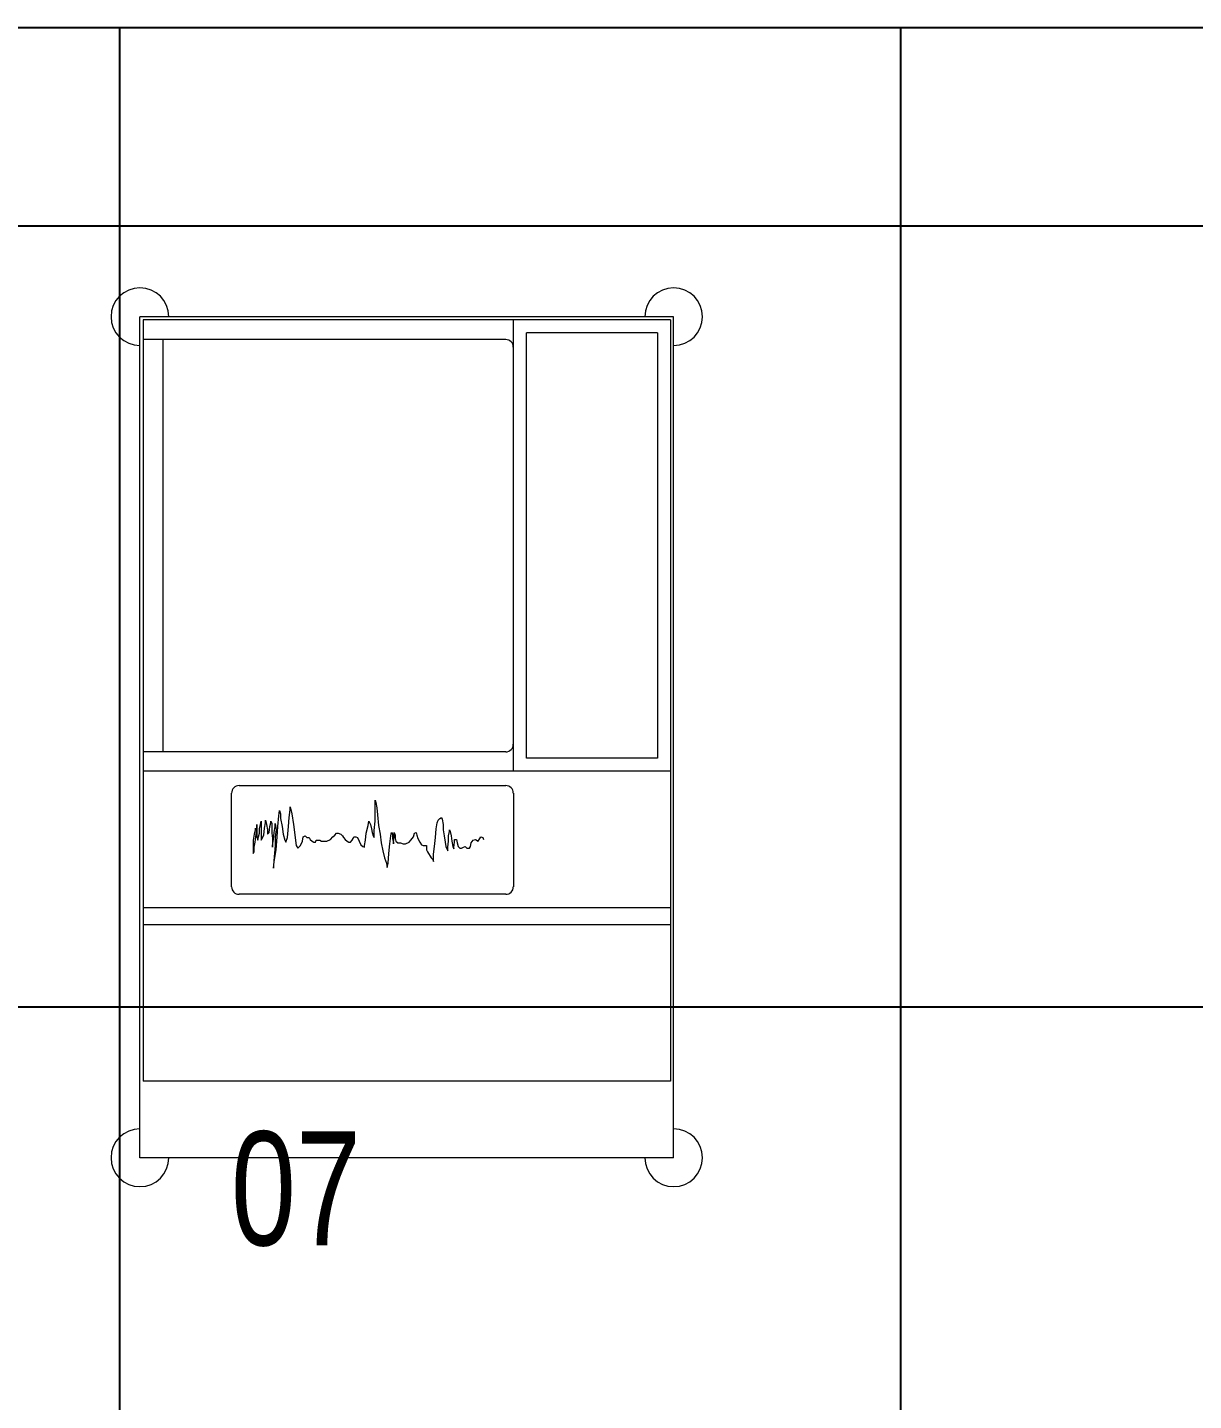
# Model space of a CAD drawing. Header units: inches. Extents: x -246178 to 57169, y -29325 to 19878.
# Drawn here: x 26329 to 27225, y -7503 to -6447 of the extents above; entities that cross this region are included whole.
import ezdxf

# ---------------------------------------------------------------- set-up
doc = ezdxf.new("R2010")
doc.units = ezdxf.units.IN
doc.header["$LTSCALE"] = 25
doc.header["$MEASUREMENT"] = 0
doc.linetypes.add('DASHDOT', pattern=[25.4, 12.7, -6.35, 0, -6.35])
for name, color, linetype, lineweight in [('00-Ground Floor$0$72_EGR_EQP_TAG', 142, 'Continuous', 5), ('00-Ground Floor$0$LOADING', 253, 'Continuous', 5), ('00-Ground Floor$0$Walls', 251, 'Continuous', 5), ('E-LITE-CLNG-CNDT', 6, 'DASHDOT', 35)]:
    doc.layers.add(name, color=color, linetype=linetype, lineweight=lineweight)
doc.layers.add('00-Ground Floor$0$False Ceiling', color=251, linetype='Continuous')
doc.styles.add('00-Ground Floor$0$X3G_ENTITY_257CFD', font='swisscl.ttf', dxfattribs={"height": 200})

# ---------------------------------------------------------------- blocks, each defined once
blk = doc.blocks.new('00-Ground Floor$0$e')
at = {"layer": '00-Ground Floor$0$LOADING'}
for p, q in [((-958747.5, -394300, 0), (-959393.9, -394300, 0)), ((-959393.9, -394300, 0), (-959393.9, -394710, 0)), ((-958747.5, -394300, 0), (-958747.5, -394710, 0)), ((-959391.4, -394302.5, 0), (-958806.4, -394302.5, 0)), ((-959391.4, -394302.5, 0), (-959391.4, -394707.5, 0)), ((-959044.5, -394302.5, 0), (-959044.5, -394707.5, 0)), ((-958939.6, -394302.5, 0), (-958939.6, -394707.5, 0)), ((-958926.4, -394302.5, 0), (-958926.4, -394707.5, 0)), ((-958806.4, -394302.5, 0), (-958806.4, -394707.5, 0)), ((-959381.4, -394312.5, 0), (-959054.5, -394312.5, 0)), ((-959381.4, -394312.5, 0), (-959381.4, -394413.1, 0)), ((-959054.5, -394312.5, 0), (-959054.5, -394413.1, 0)), ((-959054.5, -394413.1, 0), (-959381.4, -394413.1, 0)), ((-959044.5, -394423.1, 0), (-959391.4, -394423.1, 0)), ((-959027.7, -394423.1, 0), (-958955.8, -394423.1, 0)), ((-959376.4, -394429, 0), (-959376.4, -394707.5, 0)), ((-959059.5, -394429, 0), (-959059.5, -394707.5, 0)), ((-959033.5, -394633.8, 0), (-959033.5, -394429, 0)), ((-958950, -394429, 0), (-958950, -394633.8, 0)), ((-958994.2, -394448.1, 0), (-958993.5, -394446.7, 0)), ((-958992.8, -394448.8, 0), (-958994.2, -394448.1, 0)), ((-958993.5, -394446.7, 0), (-958992.2, -394446.1, 0)), ((-958990.8, -394450.1, 0), (-958992.8, -394448.8, 0)), ((-958992.2, -394452.1, 0), (-958990.8, -394450.1, 0)), ((-958991.5, -394454.1, 0), (-958992.2, -394452.1, 0)), ((-958989.5, -394455.5, 0), (-958991.5, -394454.1, 0)), ((-958986.8, -394456.1, 0), (-958989.5, -394455.5, 0)), ((-958985.4, -394456.8, 0), (-958986.8, -394456.1, 0)), ((-958985.4, -394458.8, 0), (-958985.4, -394456.8, 0)), ((-958992.2, -394466.9, 0), (-958989.5, -394466.2, 0)), ((-958992.2, -394468.3, 0), (-958992.2, -394466.9, 0)), ((-958990.1, -394468.3, 0), (-958992.2, -394468.3, 0)), ((-958986.1, -394468.9, 0), (-958990.1, -394468.3, 0)), ((-958989.5, -394466.2, 0), (-958986.8, -394465.6, 0)), ((-958986.8, -394460.2, 0), (-958985.4, -394458.8, 0)), ((-958986.1, -394461.5, 0), (-958986.8, -394460.2, 0)), ((-958986.8, -394465.6, 0), (-958985.4, -394464.2, 0)), ((-958986.8, -394469.6, 0), (-958984.8, -394468.9, 0)), ((-958985.4, -394462.9, 0), (-958986.1, -394461.5, 0)), ((-958984.8, -394468.9, 0), (-958986.1, -394468.9, 0)), ((-958985.4, -394464.2, 0), (-958985.4, -394462.9, 0)), ((-959009, -394478.3, 0), (-959007.6, -394477.7, 0)), ((-959008.3, -394479.7, 0), (-959009, -394478.3, 0)), ((-959007, -394481, 0), (-959008.3, -394479.7, 0)), ((-959007.6, -394477.7, 0), (-959003.6, -394477, 0)), ((-959003.6, -394477, 0), (-958999.6, -394477, 0)), ((-958999.6, -394472.3, 0), (-958998.2, -394471.6, 0)), ((-958998.2, -394472.3, 0), (-958999.6, -394472.3, 0)), ((-958999.6, -394477, 0), (-958994.8, -394476.3, 0)), ((-958998.2, -394471.6, 0), (-958994.8, -394470.9, 0)), ((-958994.8, -394473, 0), (-958998.2, -394472.3, 0)), ((-958994.8, -394470.9, 0), (-958990.8, -394470.3, 0)), ((-958990.8, -394473, 0), (-958994.8, -394473, 0)), ((-958994.8, -394476.3, 0), (-958990.1, -394475.6, 0)), ((-958990.8, -394470.3, 0), (-958986.8, -394469.6, 0)), ((-958986.1, -394473.6, 0), (-958990.8, -394473, 0)), ((-958990.1, -394475.6, 0), (-958986.8, -394475, 0)), ((-958986.8, -394475, 0), (-958984.8, -394474.3, 0)), ((-958983.4, -394473.6, 0), (-958986.1, -394473.6, 0)), ((-958984.8, -394474.3, 0), (-958983.4, -394473.6, 0)), ((-959004.9, -394481.7, 0), (-959007, -394481, 0)), ((-959000.2, -394482.4, 0), (-959004.9, -394481.7, 0)), ((-958993.5, -394483, 0), (-959000.2, -394482.4, 0)), ((-958986.8, -394483.7, 0), (-958993.5, -394483, 0)), ((-958987.4, -394489.8, 0), (-958984.1, -394489.8, 0)), ((-958987.4, -394492.5, 0), (-958987.4, -394489.8, 0)), ((-958980.7, -394484.4, 0), (-958986.8, -394483.7, 0)), ((-958984.1, -394489.8, 0), (-958982.7, -394489.1, 0)), ((-958982.7, -394489.1, 0), (-958981.4, -394488.4, 0)), ((-958981.4, -394488.4, 0), (-958979.4, -394487.1, 0)), ((-958975.3, -394484.4, 0), (-958980.7, -394484.4, 0)), ((-958979.4, -394487.1, 0), (-958978, -394486.4, 0)), ((-958978, -394486.4, 0), (-958976.7, -394485.1, 0)), ((-958976.7, -394485.1, 0), (-958975.3, -394484.4, 0)), ((-958997.5, -394497.8, 0), (-958995.5, -394497.2, 0)), ((-958996.9, -394499.2, 0), (-958997.5, -394497.8, 0)), ((-958994.2, -394499.9, 0), (-958996.9, -394499.2, 0)), ((-958995.5, -394497.2, 0), (-958992.8, -394496.5, 0)), ((-958991.5, -394501.9, 0), (-958994.2, -394499.9, 0)), ((-958992.8, -394496.5, 0), (-958990.1, -394495.1, 0)), ((-958990.1, -394495.1, 0), (-958988.1, -394493.8, 0)), ((-958988.1, -394493.8, 0), (-958987.4, -394492.5, 0)), ((-958990.1, -394503.2, 0), (-958991.5, -394501.9, 0)), ((-958988.8, -394505.9, 0), (-958990.1, -394503.2, 0)), ((-958989.5, -394509.9, 0), (-958988.8, -394507.9, 0)), ((-958989.5, -394512, 0), (-958989.5, -394509.9, 0)), ((-958988.8, -394507.9, 0), (-958988.8, -394505.9, 0)), ((-958997.5, -394514.6, 0), (-958995.5, -394514, 0)), ((-958994.2, -394514.6, 0), (-958997.5, -394514.6, 0)), ((-958997.5, -394516.7, 0), (-958996.2, -394516, 0)), ((-958994.8, -394517.3, 0), (-958997.5, -394516.7, 0)), ((-958996.2, -394516, 0), (-958992.8, -394516, 0)), ((-958995.5, -394514, 0), (-958992.8, -394514, 0)), ((-958988.8, -394518, 0), (-958994.8, -394517.3, 0)), ((-958990.1, -394515.3, 0), (-958994.2, -394514.6, 0)), ((-958992.8, -394514, 0), (-958990.8, -394513.3, 0)), ((-958992.8, -394516, 0), (-958990.1, -394515.3, 0)), ((-958990.8, -394513.3, 0), (-958989.5, -394512, 0)), ((-958988.8, -394515.3, 0), (-958990.1, -394515.3, 0)), ((-958990.1, -394515.3, 0), (-958988.8, -394515.3, 0)), ((-958981.4, -394518.7, 0), (-958988.8, -394518, 0)), ((-958983.4, -394523.4, 0), (-958978, -394522, 0)), ((-958974, -394519.3, 0), (-958981.4, -394518.7, 0)), ((-958978, -394522, 0), (-958974, -394520.7, 0)), ((-958970.6, -394520, 0), (-958974, -394519.3, 0)), ((-958974, -394520.7, 0), (-958970.6, -394520, 0)), ((-959022.4, -394529.4, 0), (-959020.4, -394528.8, 0)), ((-959006.3, -394529.4, 0), (-959022.4, -394529.4, 0)), ((-959020.4, -394528.8, 0), (-959016.4, -394528.1, 0)), ((-959016.4, -394528.1, 0), (-959011, -394527.4, 0)), ((-959011, -394527.4, 0), (-959002.9, -394526.7, 0)), ((-958998.9, -394530.1, 0), (-959006.3, -394529.4, 0)), ((-959003.6, -394532.8, 0), (-959000.2, -394532.1, 0)), ((-959002.9, -394526.7, 0), (-958996.2, -394525.4, 0)), ((-959000.2, -394532.1, 0), (-958997.5, -394531.5, 0)), ((-958993.5, -394530.1, 0), (-958998.9, -394530.1, 0)), ((-958997.5, -394531.5, 0), (-958994.8, -394530.8, 0)), ((-958996.2, -394525.4, 0), (-958989.5, -394524.7, 0)), ((-958994.8, -394530.8, 0), (-958993.5, -394530.1, 0)), ((-958989.5, -394524.7, 0), (-958983.4, -394523.4, 0)), ((-959006.3, -394534.1, 0), (-959003.6, -394532.8, 0)), ((-959002.9, -394534.8, 0), (-959006.3, -394534.1, 0)), ((-958996.9, -394536.2, 0), (-959002.9, -394534.8, 0)), ((-958991.5, -394536.8, 0), (-958996.9, -394536.2, 0)), ((-958994.2, -394544.2, 0), (-958993.5, -394542.9, 0)), ((-958993.5, -394542.9, 0), (-958990.8, -394541.5, 0)), ((-958987.4, -394537.5, 0), (-958991.5, -394536.8, 0)), ((-958990.8, -394541.5, 0), (-958988.1, -394540.2, 0)), ((-958988.1, -394540.2, 0), (-958986.8, -394538.8, 0)), ((-958986.1, -394537.5, 0), (-958987.4, -394537.5, 0)), ((-958986.8, -394538.8, 0), (-958986.1, -394537.5, 0)), ((-958994.8, -394554.3, 0), (-958993.5, -394553.6, 0)), ((-958994.2, -394545.6, 0), (-958994.2, -394544.2, 0)), ((-958992.8, -394546.2, 0), (-958994.2, -394545.6, 0)), ((-958993.5, -394553.6, 0), (-958992.2, -394552.3, 0)), ((-958991.5, -394546.9, 0), (-958992.8, -394546.2, 0)), ((-958992.2, -394552.3, 0), (-958990.8, -394550.9, 0)), ((-958990.1, -394548.3, 0), (-958991.5, -394546.9, 0)), ((-958990.8, -394550.9, 0), (-958990.1, -394549.6, 0)), ((-958990.1, -394549.6, 0), (-958990.1, -394548.3, 0)), ((-958996.9, -394557.7, 0), (-958996.2, -394555.7, 0)), ((-958996.9, -394559, 0), (-958996.9, -394557.7, 0)), ((-958995.5, -394560.4, 0), (-958996.9, -394559, 0)), ((-958996.2, -394555.7, 0), (-958994.8, -394554.3, 0)), ((-958994.2, -394561.7, 0), (-958995.5, -394560.4, 0)), ((-958992.2, -394563.7, 0), (-958994.2, -394561.7, 0)), ((-958990.8, -394566.4, 0), (-958992.2, -394563.7, 0)), ((-958991.5, -394571.8, 0), (-958990.8, -394570.4, 0)), ((-958991.5, -394574.5, 0), (-958991.5, -394571.8, 0)), ((-958990.1, -394575.2, 0), (-958991.5, -394574.5, 0)), ((-958990.8, -394570.4, 0), (-958990.8, -394566.4, 0)), ((-958994.8, -394583.2, 0), (-958993.5, -394581.9, 0)), ((-958994.2, -394584.6, 0), (-958994.8, -394583.2, 0)), ((-958990.8, -394585.2, 0), (-958994.2, -394584.6, 0)), ((-958993.5, -394579.9, 0), (-958992.2, -394579.2, 0)), ((-958993.5, -394581.9, 0), (-958993.5, -394579.9, 0)), ((-958992.2, -394579.2, 0), (-958990.8, -394577.8, 0)), ((-958990.8, -394577.8, 0), (-958990.1, -394576.5, 0)), ((-958987.4, -394586.6, 0), (-958990.8, -394585.2, 0)), ((-958990.1, -394576.5, 0), (-958990.1, -394575.2, 0)), ((-959017.1, -394594.7, 0), (-959011.7, -394593.3, 0)), ((-959015, -394594.7, 0), (-959017.1, -394594.7, 0)), ((-959009, -394595.3, 0), (-959015, -394594.7, 0)), ((-959011.7, -394593.3, 0), (-959003.6, -394592, 0)), ((-959002.2, -394596, 0), (-959009, -394595.3, 0)), ((-959003.6, -394592, 0), (-958987.4, -394589.9, 0)), ((-958985.4, -394588.6, 0), (-958987.4, -394586.6, 0)), ((-958987.4, -394589.9, 0), (-958985.4, -394588.6, 0)), ((-959014.4, -394602.7, 0), (-959011.7, -394602, 0)), ((-959010.3, -394603.4, 0), (-959014.4, -394602.7, 0)), ((-959011.7, -394602, 0), (-959008.3, -394602, 0)), ((-959002.2, -394604.1, 0), (-959010.3, -394603.4, 0)), ((-959008.3, -394602, 0), (-959002.2, -394600.7, 0)), ((-959004.3, -394606.1, 0), (-958999.6, -394605.4, 0)), ((-959002.2, -394606.1, 0), (-959004.3, -394606.1, 0)), ((-958993.5, -394596.7, 0), (-959002.2, -394596, 0)), ((-959002.2, -394600.7, 0), (-958996.2, -394600, 0)), ((-958994.2, -394604.7, 0), (-959002.2, -394604.1, 0)), ((-958997.5, -394606.8, 0), (-959002.2, -394606.1, 0)), ((-958999.6, -394605.4, 0), (-958994.2, -394606.1, 0)), ((-958996.2, -394600, 0), (-958991.5, -394598.7, 0)), ((-958984.1, -394605.4, 0), (-958994.2, -394604.7, 0)), ((-958994.2, -394606.1, 0), (-958987.4, -394606.1, 0)), ((-958990.1, -394598, 0), (-958993.5, -394596.7, 0)), ((-958991.5, -394598.7, 0), (-958990.1, -394598, 0)), ((-958987.4, -394606.1, 0), (-958978.7, -394606.8, 0)), ((-958975.3, -394606.8, 0), (-958984.1, -394605.4, 0)), ((-959007, -394613.5, 0), (-959003.6, -394612.8, 0)), ((-959004.9, -394613.5, 0), (-959007, -394613.5, 0)), ((-959006.3, -394609.4, 0), (-959004.3, -394608.8, 0)), ((-959004.9, -394609.4, 0), (-959006.3, -394609.4, 0)), ((-959006.3, -394616.8, 0), (-958991.5, -394616.8, 0)), ((-959003.6, -394617.5, 0), (-959006.3, -394616.8, 0)), ((-959002.2, -394610.1, 0), (-959004.9, -394609.4, 0)), ((-959000.9, -394614.2, 0), (-959004.9, -394613.5, 0)), ((-959004.3, -394608.8, 0), (-958996.9, -394608.8, 0)), ((-959003.6, -394612.8, 0), (-958999.6, -394612.1, 0)), ((-958997.5, -394610.8, 0), (-959002.2, -394610.1, 0)), ((-958995.5, -394614.8, 0), (-959000.9, -394614.2, 0)), ((-958999.6, -394612.1, 0), (-958996.2, -394612.1, 0)), ((-958992.2, -394607.4, 0), (-958997.5, -394606.8, 0)), ((-958996.2, -394612.1, 0), (-958997.5, -394610.8, 0)), ((-958996.9, -394608.8, 0), (-958992.8, -394608.1, 0)), ((-958991.5, -394616.8, 0), (-958995.5, -394614.8, 0)), ((-958992.8, -394608.1, 0), (-958986.1, -394608.1, 0)), ((-958987.4, -394608.1, 0), (-958992.2, -394607.4, 0)), ((-958986.1, -394608.1, 0), (-958987.4, -394608.1, 0)), ((-958978.7, -394606.8, 0), (-958972, -394607.4, 0)), ((-958970, -394607.4, 0), (-958975.3, -394606.8, 0)), ((-958972, -394607.4, 0), (-958970, -394607.4, 0)), ((-959000.2, -394618.2, 0), (-959003.6, -394617.5, 0)), ((-959003.6, -394620.2, 0), (-958994.2, -394620.2, 0)), ((-958998.9, -394620.2, 0), (-959003.6, -394620.2, 0)), ((-959000.9, -394621.5, 0), (-958999.6, -394621.5, 0)), ((-958996.9, -394618.2, 0), (-959000.2, -394618.2, 0)), ((-958999.6, -394621.5, 0), (-958996.2, -394622.2, 0)), ((-958994.2, -394620.9, 0), (-958998.9, -394620.2, 0)), ((-958994.2, -394618.9, 0), (-958996.9, -394618.2, 0)), ((-958996.2, -394622.2, 0), (-958991.5, -394622.9, 0)), ((-958991.5, -394619.5, 0), (-958994.2, -394618.9, 0)), ((-958994.2, -394620.2, 0), (-958991.5, -394619.5, 0)), ((-958990.1, -394621.5, 0), (-958994.2, -394620.9, 0)), ((-958991.5, -394622.9, 0), (-958981.4, -394622.9, 0)), ((-958986.1, -394622.2, 0), (-958990.1, -394621.5, 0)), ((-958982.7, -394622.2, 0), (-958986.1, -394622.2, 0)), ((-958981.4, -394622.9, 0), (-958982.7, -394622.2, 0)), ((-958955.8, -394639.6, 0), (-959027.7, -394639.6, 0)), ((-959376.4, -394692.5, 0), (-959059.5, -394692.5, 0)), ((-958747.5, -394710, 0), (-959393.9, -394710, 0)), ((-959391.4, -394707.5, 0), (-958806.4, -394707.5, 0))]:
    blk.add_line(p, q, dxfattribs=at)
for centre, radius, start, end in [((-959393.9, -394300, 0), 22.2, 0, 270), ((-958747.5, -394300, 0), 22.2, 270, 180), ((-959370.5, -394429, 0), 5.83, 90, 180), ((-959065.3, -394429, 0), 5.83, 0, 90), ((-959027.7, -394429, 0), 5.83, 90, 180), ((-958955.8, -394429, 0), 5.83, 0, 90), ((-959027.7, -394633.8, 0), 5.83, 180, 270), ((-958955.8, -394633.8, 0), 5.83, 270, 0), ((-959393.9, -394710, 0), 22.2, 90, 0), ((-958747.5, -394710, 0), 22.2, 180, 90)]:
    blk.add_arc(centre, radius, start, end, dxfattribs=at)
blk = doc.blocks.new('00-Ground Floor$0$A$Ce9e1c4c3')
at = {"layer": '00-Ground Floor$0$False Ceiling', "color": 254}
blk.add_line((-76050.5, -6447.4, 0), (-70550.5, -6447.4, 0), dxfattribs=at)
at = {"layer": '00-Ground Floor$0$False Ceiling', "color": 254, "linetype": 'Continuous'}
for p, q in [((-73600, -9957.4), (-73600, -6447.4)), ((-73000, -9957.4), (-73000, -6447.4)), ((-76050.5, -6600), (-70550.5, -6600)), ((-76050.5, -7200), (-70550.5, -7200))]:
    blk.add_line(p, q, dxfattribs=at)
blk = doc.blocks.new('00-Ground Floor')
at = {"layer": '00-Ground Floor$0$Walls'}
blk.add_line((29449.5, -6447.4, 0), (23949.5, -6447.4, 0), dxfattribs=at)
at = {"layer": '00-Ground Floor$0$False Ceiling', "color": 254}
blk.add_blockref('00-Ground Floor$0$A$Ce9e1c4c3', (100000, 0), dxfattribs=at)
at = {"layer": '00-Ground Floor$0$LOADING', "rotation": 270}
blk.add_blockref('00-Ground Floor$0$e', (421125.4, -966063.6, 0), dxfattribs=at)
at = {"layer": '00-Ground Floor$0$72_EGR_EQP_TAG', "insert": (26535.2, -7295.9, 0), "char_height": 87.47, "attachment_point": 2, "style": '00-Ground Floor$0$X3G_ENTITY_257CFD'}
blk.add_mtext('07', dxfattribs=at)

msp = doc.modelspace()

# ---------------------------------------------------------------- block references
at = {"layer": 'E-LITE-CLNG-CNDT'}
msp.add_blockref('00-Ground Floor', (0, 0), dxfattribs=at)

doc.saveas('drawing.dxf')
